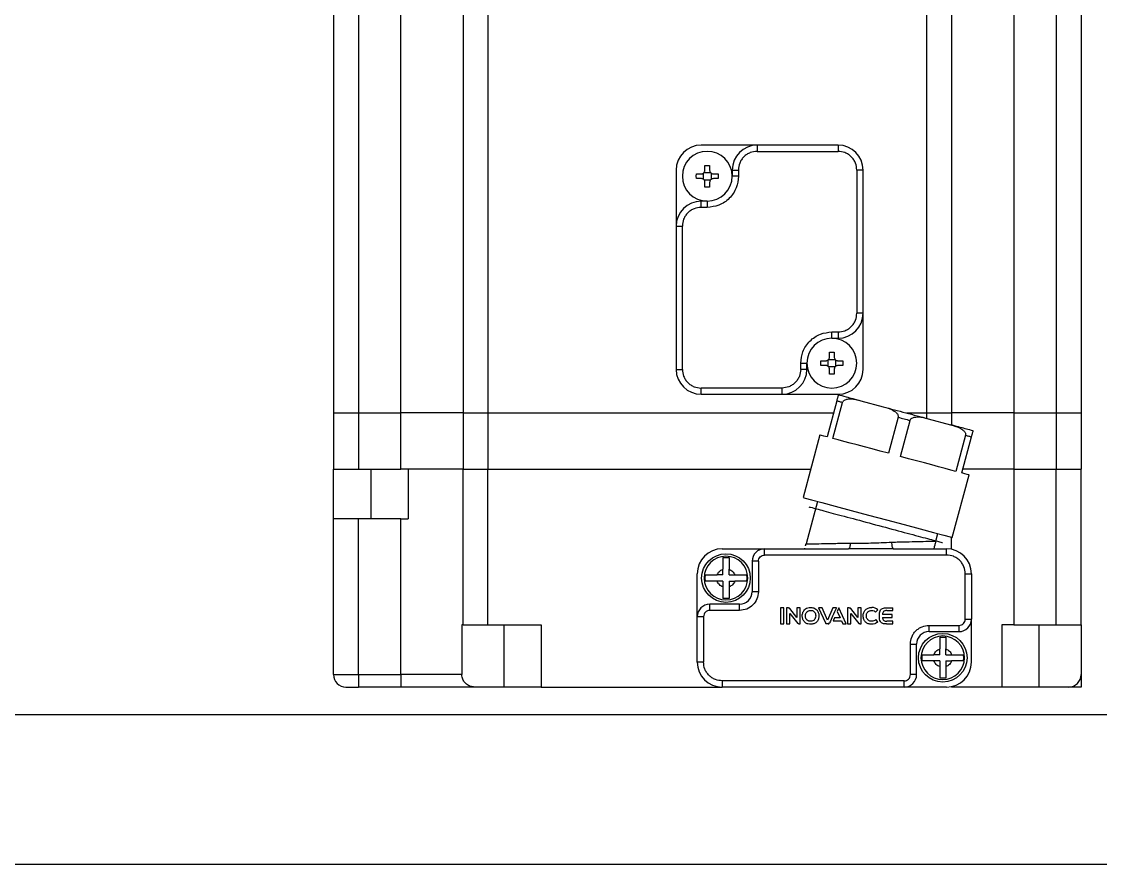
# Model space of a CAD drawing. Header units: millimetres. Extents: x 415 to 2018, y 500 to 823.
# Drawn here: x 1158.87 to 1167.52, y 684.93 to 691.69 of the extents above; entities that cross this region are included whole.
import ezdxf

# ---------------------------------------------------------------- set-up
doc = ezdxf.new("R2010")
doc.units = ezdxf.units.MM

msp = doc.modelspace()

# ---------------------------------------------------------------- linework, layer by layer
at = {"color": 161, "linetype": 'Continuous', "lineweight": 25, "true_color": 0x67adff}
for p, q in [((1161.3677, 697.2808), (1161.3677, 688.5508)), ((1161.5677, 697.2808), (1161.5677, 688.5508)), ((1161.9077, 688.5508), (1161.9077, 697.2808)), ((1162.4077, 697.2808), (1162.4077, 688.5508)), ((1166.1277, 697.2808), (1166.1277, 688.5508)), ((1166.3277, 697.2808), (1166.3277, 688.5508)), ((1166.8277, 697.2808), (1166.8277, 688.5508)), ((1167.1677, 697.2808), (1167.1677, 688.5508)), ((1167.3677, 697.2808), (1167.3677, 688.5508)), ((1162.6077, 693.6784), (1162.6077, 688.5508)), ((1164.7677, 690.7008), (1164.3177, 690.7008)), ((1164.7677, 690.7008), (1164.7677, 690.6508)), ((1165.4177, 690.7008), (1164.7677, 690.7008)), ((1164.7677, 690.6508), (1165.4177, 690.6508)), ((1165.4177, 690.7008), (1165.4177, 690.6508)), ((1164.3487, 690.5384), (1164.3867, 690.5384)), ((1164.3487, 690.4998), (1164.3487, 690.5384)), ((1164.3867, 690.5384), (1164.3867, 690.4998)), ((1164.1177, 690.5008), (1164.1177, 690.0508)), ((1164.2798, 690.4508), (1164.2801, 690.4698)), ((1164.2801, 690.4318), (1164.2798, 690.4508)), ((1164.2801, 690.4698), (1164.3187, 690.4698)), ((1164.3374, 690.4253), (1164.3374, 690.4763)), ((1164.3422, 690.4811), (1164.3932, 690.4811)), ((1164.398, 690.4763), (1164.398, 690.4253)), ((1164.4167, 690.4698), (1164.4553, 690.4698)), ((1164.4553, 690.4698), (1164.4556, 690.4508)), ((1164.4556, 690.4508), (1164.4553, 690.4318)), ((1164.5677, 690.5008), (1164.6177, 690.5008)), ((1164.5677, 690.5008), (1164.5677, 690.4508)), ((1164.6177, 690.4508), (1164.5677, 690.4508)), ((1164.6177, 690.5008), (1164.6177, 690.4508)), ((1165.5677, 690.5008), (1165.5677, 689.3508)), ((1165.6177, 690.5008), (1165.5677, 690.5008)), ((1165.6177, 689.3508), (1165.6177, 690.5008)), ((1164.3187, 690.4318), (1164.2801, 690.4318)), ((1164.3932, 690.4205), (1164.3422, 690.4205)), ((1164.3487, 690.3632), (1164.3487, 690.4018)), ((1164.3677, 690.3629), (1164.3487, 690.3632)), ((1164.3867, 690.3632), (1164.3677, 690.3629)), ((1164.3867, 690.4018), (1164.3867, 690.3632)), ((1164.4553, 690.4318), (1164.4167, 690.4318)), ((1164.3177, 690.2008), (1164.3177, 690.2508)), ((1164.3677, 690.2508), (1164.3177, 690.2508)), ((1164.3677, 690.2008), (1164.3177, 690.2008)), ((1164.3677, 690.2508), (1164.3677, 690.2008)), ((1164.1177, 690.0508), (1164.1177, 688.9008)), ((1164.1177, 690.0508), (1164.1677, 690.0508)), ((1164.1677, 688.9008), (1164.1677, 690.0508)), ((1165.6177, 689.3508), (1165.5677, 689.3508)), ((1165.6177, 688.9008), (1165.6177, 689.3508)), ((1165.3677, 689.2008), (1165.4177, 689.2008)), ((1165.3677, 689.1508), (1165.3677, 689.2008)), ((1165.3677, 689.1508), (1165.4177, 689.1508)), ((1165.4177, 689.2008), (1165.4177, 689.1508)), ((1165.3374, 688.9253), (1165.3374, 688.9763)), ((1165.3422, 688.9811), (1165.3932, 688.9811)), ((1165.3487, 689.0384), (1165.3867, 689.0384)), ((1165.3487, 688.9998), (1165.3487, 689.0384)), ((1165.3867, 689.0384), (1165.3867, 688.9998)), ((1165.398, 688.9763), (1165.398, 688.9253)), ((1164.1177, 688.9008), (1164.1677, 688.9008)), ((1165.1177, 688.9008), (1165.1177, 688.9508)), ((1165.1177, 688.9508), (1165.1677, 688.9508)), ((1165.1677, 688.9008), (1165.1177, 688.9008)), ((1165.1677, 688.9008), (1165.1677, 688.9508)), ((1165.2798, 688.9508), (1165.2801, 688.9698)), ((1165.2801, 688.9318), (1165.2798, 688.9508)), ((1165.2801, 688.9698), (1165.3187, 688.9698)), ((1165.3187, 688.9318), (1165.2801, 688.9318)), ((1165.3932, 688.9205), (1165.3422, 688.9205)), ((1165.3487, 688.8632), (1165.3487, 688.9018)), ((1165.3867, 688.9018), (1165.3867, 688.8632)), ((1165.4167, 688.9698), (1165.4553, 688.9698)), ((1165.4553, 688.9318), (1165.4167, 688.9318)), ((1165.4553, 688.9698), (1165.4556, 688.9508)), ((1165.4556, 688.9508), (1165.4553, 688.9318)), ((1165.3677, 688.8629), (1165.3487, 688.8632)), ((1165.3867, 688.8632), (1165.3677, 688.8629)), ((1164.9677, 688.7508), (1164.3177, 688.7508)), ((1164.3177, 688.7008), (1164.3177, 688.7508)), ((1164.9677, 688.7008), (1164.9677, 688.7508)), ((1164.3177, 688.7008), (1164.9677, 688.7008)), ((1164.9677, 688.7008), (1165.4177, 688.7008)), ((1165.4063, 688.6489), (1165.3287, 688.3592)), ((1165.3765, 688.3463), (1165.4542, 688.6361)), ((1165.6008, 688.6486), (1165.7786, 688.6009)), ((1161.3677, 688.5508), (1161.5677, 688.5508)), ((1161.3677, 688.5508), (1161.3677, 688.1008)), ((1161.5677, 688.5508), (1161.9077, 688.5508)), ((1161.5677, 688.5508), (1161.5677, 688.1008)), ((1162.4077, 688.5508), (1161.9077, 688.5508)), ((1161.9077, 688.1008), (1161.9077, 688.5508)), ((1162.4077, 688.5508), (1162.6077, 688.5508)), ((1162.4077, 688.5508), (1162.4077, 688.1008)), ((1162.6077, 688.5508), (1165.38, 688.5508)), ((1162.6077, 688.5508), (1162.6077, 688.1008)), ((1165.9658, 688.5508), (1166.1277, 688.5508)), ((1166.1277, 688.5508), (1166.3277, 688.5508)), ((1166.1277, 688.5508), (1166.1277, 688.5074)), ((1166.8277, 688.5508), (1166.3277, 688.5508)), ((1166.3277, 688.5508), (1166.3277, 688.4538)), ((1166.8277, 688.5508), (1167.1677, 688.5508)), ((1166.8277, 688.5508), (1166.8277, 688.1008)), ((1167.1677, 688.5508), (1167.3677, 688.5508)), ((1167.1677, 688.5508), (1167.1677, 688.1008)), ((1167.3677, 688.5508), (1167.3677, 688.1008)), ((1165.8994, 688.5168), (1165.8217, 688.2271)), ((1165.9175, 688.2014), (1165.9951, 688.4912)), ((1166.1417, 688.5037), (1166.3196, 688.456)), ((1165.2707, 688.3747), (1165.1361, 687.8724)), ((1166.4403, 688.3719), (1166.3626, 688.0821)), ((1166.4105, 688.0693), (1166.4882, 688.3591)), ((1161.3677, 688.1008), (1161.5677, 688.1008)), ((1161.3677, 687.7008), (1161.3677, 688.1008)), ((1161.5677, 688.1008), (1161.9077, 688.1008)), ((1161.6677, 688.1008), (1161.6677, 687.7008)), ((1162.4077, 688.1008), (1161.9077, 688.1008)), ((1161.9677, 688.1008), (1161.9677, 687.7008)), ((1162.4077, 688.1008), (1161.9677, 688.1008)), ((1162.4077, 688.1008), (1162.6077, 688.1008)), ((1162.4077, 686.8508), (1162.4077, 688.1008)), ((1162.6077, 688.1008), (1165.1973, 688.1008)), ((1162.6077, 686.8508), (1162.6077, 688.1008)), ((1166.3339, 687.5515), (1166.4685, 688.0538)), ((1166.8277, 688.1008), (1166.419, 688.1008)), ((1166.8277, 688.1008), (1167.1677, 688.1008)), ((1166.8277, 688.1008), (1166.8277, 686.8508)), ((1167.1677, 688.1008), (1167.3677, 688.1008)), ((1167.1677, 686.8508), (1167.1677, 688.1008)), ((1167.3677, 686.8508), (1167.3677, 688.1008)), ((1165.252, 687.8414), (1165.1604, 687.4992)), ((1161.3677, 686.4508), (1161.3677, 687.7008)), ((1161.5677, 687.7008), (1161.3677, 687.7008)), ((1161.5677, 686.4508), (1161.5677, 687.7008)), ((1161.9077, 687.7008), (1161.5677, 687.7008)), ((1161.9077, 686.4508), (1161.9077, 687.7008)), ((1161.9077, 687.7008), (1161.9677, 687.7008)), ((1166.2019, 687.5225), (1166.218, 687.5825)), ((1166.3277, 687.4568), (1166.3277, 687.5531)), ((1164.4877, 687.4608), (1164.8277, 687.4608)), ((1164.8277, 687.4108), (1164.8277, 687.4608)), ((1164.8277, 687.4608), (1165.5011, 687.4608)), ((1165.1501, 687.4608), (1165.1513, 687.4655)), ((1165.8611, 687.4608), (1165.5011, 687.4608)), ((1165.8611, 687.4608), (1166.2877, 687.4608)), ((1166.2877, 687.4108), (1166.2877, 687.4608)), ((1164.4927, 687.3906), (1164.5427, 687.3906)), ((1164.4927, 687.3906), (1164.4927, 687.2965)), ((1164.5427, 687.3906), (1164.5427, 687.2965)), ((1164.7277, 687.3608), (1164.7277, 687.1158)), ((1164.7777, 687.3608), (1164.7277, 687.3608)), ((1164.7777, 687.3608), (1164.7777, 687.1158)), ((1166.2877, 687.4108), (1164.8277, 687.4108)), ((1164.2877, 686.9158), (1164.2877, 687.2608)), ((1164.3511, 687.2258), (1164.3529, 687.2508)), ((1164.4927, 687.2508), (1164.447, 687.2508)), ((1164.4927, 687.2508), (1164.4927, 687.2965)), ((1164.5427, 687.2508), (1164.5427, 687.2965)), ((1164.5427, 687.2508), (1164.5884, 687.2508)), ((1164.6825, 687.2508), (1164.6844, 687.2258)), ((1166.4377, 686.8958), (1166.4377, 687.2608)), ((1166.4377, 687.2608), (1166.4877, 687.2608)), ((1166.4877, 687.2608), (1166.4877, 686.8958)), ((1164.3511, 687.2258), (1164.3427, 687.2258)), ((1164.3529, 687.2008), (1164.3511, 687.2258)), ((1164.4927, 687.2008), (1164.447, 687.2008)), ((1164.4927, 687.2008), (1164.4927, 687.1551)), ((1164.5427, 687.2008), (1164.5884, 687.2008)), ((1164.5427, 687.2008), (1164.5427, 687.1551)), ((1164.6844, 687.2258), (1164.6825, 687.2008)), ((1164.6927, 687.2258), (1164.6844, 687.2258)), ((1164.4927, 687.1551), (1164.4927, 687.061)), ((1164.5427, 687.1551), (1164.5427, 687.061)), ((1164.7777, 687.1158), (1164.7277, 687.1158)), ((1164.6277, 687.0158), (1164.3877, 687.0158)), ((1164.3877, 686.9658), (1164.3877, 687.0158)), ((1164.5427, 687.061), (1164.4927, 687.061)), ((1164.6277, 686.9658), (1164.6277, 687.0158)), ((1164.9561, 686.9875), (1164.9561, 686.8574)), ((1164.9818, 686.9875), (1164.9561, 686.9875)), ((1164.9818, 686.8574), (1164.9818, 686.9875)), ((1165.0048, 686.9874), (1165.0048, 686.8573)), ((1165.0188, 686.9874), (1165.0048, 686.9874)), ((1165.0874, 686.9876), (1165.0874, 686.9093)), ((1165.1132, 686.9876), (1165.0874, 686.9876)), ((1165.1132, 686.8573), (1165.1132, 686.9876)), ((1165.2614, 686.9875), (1165.316, 686.8657)), ((1165.2903, 686.9875), (1165.2614, 686.9875)), ((1165.3328, 686.8881), (1165.2903, 686.9875)), ((1165.3754, 686.9875), (1165.3328, 686.8881)), ((1165.4043, 686.9875), (1165.3754, 686.9875)), ((1165.4244, 686.9875), (1165.4108, 686.9573)), ((1165.4827, 686.8574), (1165.4244, 686.9875)), ((1165.4935, 686.9874), (1165.4935, 686.8573)), ((1165.5075, 686.9874), (1165.4935, 686.9874)), ((1165.5761, 686.9876), (1165.5761, 686.9093)), ((1165.6019, 686.9876), (1165.5761, 686.9876)), ((1165.6019, 686.8573), (1165.6019, 686.9876)), ((1165.8561, 686.9648), (1165.8561, 686.9873)), ((1164.2877, 686.5508), (1164.2877, 686.9158)), ((1164.3377, 686.9158), (1164.2877, 686.9158)), ((1164.3377, 686.9158), (1164.3377, 686.5508)), ((1164.6277, 686.9658), (1164.3877, 686.9658)), ((1165.0874, 686.9093), (1165.03, 686.9819)), ((1165.0306, 686.9424), (1165.095, 686.8612)), ((1165.0306, 686.8573), (1165.0306, 686.9424)), ((1165.3877, 686.9058), (1165.3769, 686.8816)), ((1165.4332, 686.9058), (1165.3877, 686.9058)), ((1165.4108, 686.9573), (1165.4332, 686.9058)), ((1165.5761, 686.9093), (1165.5187, 686.9819)), ((1165.5194, 686.9424), (1165.5838, 686.8612)), ((1165.5194, 686.8573), (1165.5194, 686.9424)), ((1165.7188, 686.9531), (1165.7361, 686.9698)), ((1165.8519, 686.9345), (1165.774, 686.9345)), ((1165.774, 686.9103), (1165.8519, 686.9103)), ((1165.8074, 686.9648), (1165.8561, 686.9648)), ((1165.8519, 686.9103), (1165.8519, 686.9345)), ((1162.3985, 686.8508), (1162.3985, 686.4508)), ((1162.4077, 686.8508), (1162.3985, 686.8508)), ((1162.4077, 686.8508), (1162.6077, 686.8508)), ((1162.6077, 686.8508), (1163.0349, 686.8508)), ((1162.7349, 686.8508), (1162.7349, 686.3508)), ((1163.0349, 686.8508), (1163.0349, 686.3508)), ((1164.9561, 686.8574), (1164.9818, 686.8574)), ((1165.0048, 686.8573), (1165.0306, 686.8573)), ((1165.1031, 686.8573), (1165.1132, 686.8573)), ((1165.3369, 686.8574), (1165.3288, 686.8574)), ((1165.3769, 686.8816), (1165.4437, 686.8816)), ((1165.4437, 686.8816), (1165.4545, 686.8574)), ((1165.4545, 686.8574), (1165.4827, 686.8574)), ((1165.4935, 686.8573), (1165.5194, 686.8573)), ((1165.5918, 686.8573), (1165.6019, 686.8573)), ((1165.7377, 686.8745), (1165.7201, 686.8924)), ((1165.8069, 686.8573), (1165.8561, 686.8573)), ((1165.8561, 686.88), (1165.8074, 686.88)), ((1165.8561, 686.8573), (1165.8561, 686.88)), ((1166.1477, 686.8458), (1166.3877, 686.8458)), ((1166.1477, 686.7958), (1166.1477, 686.8458)), ((1166.3877, 686.8458), (1166.3877, 686.7958)), ((1166.4377, 686.8958), (1166.4877, 686.8958)), ((1166.4877, 686.5508), (1166.4877, 686.8958)), ((1166.8277, 686.8508), (1166.7322, 686.8508)), ((1166.7322, 686.8508), (1166.7322, 686.3508)), ((1166.8277, 686.8508), (1167.1677, 686.8508)), ((1167.0322, 686.3508), (1167.0322, 686.8508)), ((1167.1677, 686.8508), (1167.3677, 686.8508)), ((1167.3677, 686.8508), (1167.3677, 686.4508)), ((1166.1477, 686.7958), (1166.3877, 686.7958)), ((1166.2327, 686.7506), (1166.2827, 686.7506)), ((1166.2327, 686.7506), (1166.2327, 686.6565)), ((1166.2827, 686.7506), (1166.2827, 686.6565)), ((1165.9977, 686.4508), (1165.9977, 686.6958)), ((1165.9977, 686.6958), (1166.0477, 686.6958)), ((1166.0477, 686.4508), (1166.0477, 686.6958)), ((1166.2327, 686.6108), (1166.2327, 686.6565)), ((1166.2827, 686.6108), (1166.2827, 686.6565)), ((1164.3377, 686.5508), (1164.2877, 686.5508)), ((1166.0911, 686.5858), (1166.0827, 686.5858)), ((1166.0911, 686.5858), (1166.0929, 686.6108)), ((1166.0929, 686.5608), (1166.0911, 686.5858)), ((1166.2327, 686.6108), (1166.187, 686.6108)), ((1166.2327, 686.5608), (1166.187, 686.5608)), ((1166.2327, 686.5608), (1166.2327, 686.5151)), ((1166.2827, 686.6108), (1166.3284, 686.6108)), ((1166.2827, 686.5608), (1166.3284, 686.5608)), ((1166.2827, 686.5608), (1166.2827, 686.5151)), ((1166.4225, 686.6108), (1166.4244, 686.5858)), ((1166.4244, 686.5858), (1166.4225, 686.5608)), ((1166.4327, 686.5858), (1166.4244, 686.5858)), ((1166.2327, 686.5151), (1166.2327, 686.421)), ((1166.2827, 686.5151), (1166.2827, 686.421)), ((1161.3677, 686.4508), (1161.5677, 686.4508)), ((1161.5677, 686.4508), (1161.5677, 686.3508)), ((1161.5677, 686.4508), (1161.9077, 686.4508)), ((1162.3985, 686.4508), (1161.9077, 686.4508)), ((1161.9077, 686.4508), (1161.9077, 686.3508)), ((1165.9477, 686.4008), (1164.4877, 686.4008)), ((1164.4877, 686.4008), (1164.4877, 686.3508)), ((1165.9477, 686.3508), (1165.9477, 686.4008)), ((1166.0477, 686.4508), (1165.9977, 686.4508)), ((1166.2827, 686.421), (1166.2327, 686.421)), ((1167.3677, 686.4508), (1167.3677, 686.3508)), ((1161.9077, 686.3508), (1161.5677, 686.3508)), ((1162.7349, 686.3508), (1162.5001, 686.3508)), ((1163.0349, 686.3508), (1162.7349, 686.3508)), ((1163.0349, 686.3508), (1164.4877, 686.3508)), ((1165.9477, 686.3508), (1164.4877, 686.3508)), ((1166.2877, 686.3508), (1165.9477, 686.3508)), ((1166.3277, 686.3548), (1166.3277, 686.3508)), ((1166.7322, 686.3508), (1166.3277, 686.3508)), ((1167.0322, 686.3508), (1166.7322, 686.3508)), ((1167.2677, 686.3508), (1167.0322, 686.3508)), ((1167.3677, 686.3508), (1167.2677, 686.3508)), ((1173.3677, 686.1273), (1155.3677, 686.1273)), ((1173.3677, 684.9273), (1155.3677, 684.9273))]:
    msp.add_line(p, q, dxfattribs=at)
for points in [[(1165.4063, 688.6489), (1165.4116, 688.6475), (1165.417, 688.6461), (1165.4227, 688.6445), (1165.4286, 688.643), (1165.4347, 688.6413), (1165.441, 688.6397), (1165.4475, 688.6379), (1165.4542, 688.6361)], [(1165.8994, 688.5168), (1165.9113, 688.5136), (1165.9233, 688.5104), (1165.9353, 688.5072), (1165.9472, 688.504), (1165.9592, 688.5008), (1165.9712, 688.4976), (1165.9832, 688.4944), (1165.9951, 688.4912)], [(1165.3287, 688.3592), (1165.3036, 688.3659), (1165.2854, 688.3708), (1165.2744, 688.3737), (1165.2707, 688.3747)], [(1166.4403, 688.3719), (1166.447, 688.3701), (1166.4535, 688.3684), (1166.4598, 688.3667), (1166.4659, 688.365), (1166.4718, 688.3635), (1166.4774, 688.3619), (1166.4829, 688.3605), (1166.4882, 688.3591)], [(1165.8217, 688.2271), (1165.7559, 688.2447), (1165.6916, 688.2619), (1165.6294, 688.2786), (1165.5702, 688.2945), (1165.5146, 688.3093), (1165.4634, 688.3231), (1165.4172, 688.3354), (1165.3765, 688.3463)], [(1166.3626, 688.0821), (1166.322, 688.093), (1166.2758, 688.1054), (1166.2246, 688.1191), (1166.169, 688.134), (1166.1098, 688.1499), (1166.0476, 688.1665), (1165.9832, 688.1838), (1165.9175, 688.2014)], [(1166.4685, 688.0538), (1166.4648, 688.0547), (1166.4538, 688.0577), (1166.4356, 688.0626), (1166.4105, 688.0693)], [(1165.1361, 687.8724), (1165.1535, 687.8677), (1165.2047, 687.854), (1165.2867, 687.8321), (1165.3948, 687.8031), (1165.5226, 687.7688), (1165.6628, 687.7313), (1165.8072, 687.6926), (1165.9474, 687.655), (1166.0752, 687.6208), (1166.1833, 687.5918), (1166.2653, 687.5699), (1166.3165, 687.5561), (1166.3339, 687.5515)]]:
    msp.add_lwpolyline(points, dxfattribs=at)
for centre in [(1164.5177, 687.2258), (1166.2577, 686.5858)]:
    msp.add_circle(centre, 0.195, dxfattribs=at)
for centre, radius, start, end in [((1164.3177, 690.5008), 0.2, 90, 180), ((1164.3677, 690.4508), 0.2, 0, 270), ((1164.7677, 690.5008), 0.2, 90, 180), ((1165.4177, 690.5008), 0.2, 0, 90), ((1164.3677, 690.4508), 0.2, 270, 0), ((1164.3177, 690.0508), 0.2, 90, 180), ((1165.4177, 689.3508), 0.2, 270, 0), ((1165.3677, 688.9508), 0.2, 90, 180), ((1165.3677, 688.9508), 0.2, 270, 90), ((1164.3177, 688.9008), 0.2, 180, 270), ((1164.9677, 688.9008), 0.2, 270, 0), ((1165.3677, 688.9508), 0.2, 180, 270), ((1165.4177, 688.9008), 0.2, 270, 0), ((1164.4877, 687.2608), 0.2, 90, 180), ((1164.8277, 687.3608), 0.1, 90, 180), ((1166.2877, 687.2608), 0.2, 0, 90), ((1164.5177, 687.2258), 0.175, 0, 180), ((1164.5177, 687.2258), 0.175, 180, 0), ((1164.6277, 687.1158), 0.1, 270, 0), ((1164.3877, 686.9158), 0.1, 90, 180), ((1165.6878, 686.9231), 0.0671, 44.04996, 90.06635), ((1165.3369, 686.8714), 0.014, 269.99743, 335.76672), ((1166.3877, 686.8958), 0.1, 270, 360), ((1166.1477, 686.6958), 0.1, 90, 180), ((1166.2577, 686.5858), 0.175, 0, 180), ((1164.4877, 686.5508), 0.2, 180, 270), ((1166.2577, 686.5858), 0.175, 180, 360), ((1166.2877, 686.5508), 0.2, 270, 0), ((1161.4677, 686.4508), 0.1, 180, 270), ((1165.9477, 686.4508), 0.1, 270, 0), ((1167.2677, 686.4508), 0.1, 270, 0)]:
    msp.add_arc(centre, radius, start, end, dxfattribs=at)
for points, knots in [([(1164.7677, 690.6508), (1164.7488, 690.6488), (1164.7197, 690.6457), (1164.6848, 690.627), (1164.6609, 690.6076), (1164.6415, 690.5838), (1164.6228, 690.5488), (1164.6197, 690.5197), (1164.6177, 690.5008)], [0, 0, 0, 0, 0.056304, 0.0869119, 0.117573, 0.148181, 0.1788419, 0.2351458, 0.2351458, 0.2351458, 0.2351458]), ([(1165.5677, 690.5008), (1165.5657, 690.5197), (1165.5626, 690.5488), (1165.5439, 690.5837), (1165.5245, 690.6076), (1165.5007, 690.627), (1165.4657, 690.6457), (1165.4366, 690.6488), (1165.4177, 690.6508)], [0, 0, 0, 0, 0.0563039, 0.0869115, 0.1175728, 0.1481804, 0.1788419, 0.2351459, 0.2351459, 0.2351459, 0.2351459]), ([(1164.3187, 690.4698), (1164.322, 690.4701), (1164.3287, 690.4708), (1164.3376, 690.4758), (1164.3444, 690.4833), (1164.3481, 690.4917), (1164.3485, 690.4974), (1164.3487, 690.4998)], [0, 0, 0, 0, 0.01001108, 0.0200276, 0.0299175, 0.03975132, 0.04705345, 0.04705345, 0.04705345, 0.04705345]), ([(1164.6177, 690.4508), (1164.6144, 690.4194), (1164.6092, 690.3708), (1164.578, 690.3126), (1164.5457, 690.2728), (1164.506, 690.2405), (1164.4477, 690.2093), (1164.3992, 690.2042), (1164.3677, 690.2008)], [0, 0, 0, 0, 0.0938401, 0.1448712, 0.1959553, 0.246986, 0.2980705, 0.3919106, 0.3919106, 0.3919106, 0.3919106]), ([(1164.3867, 690.4998), (1164.387, 690.4965), (1164.3877, 690.4898), (1164.3927, 690.4809), (1164.4002, 690.4741), (1164.4086, 690.4704), (1164.4143, 690.47), (1164.4167, 690.4698)], [0, 0, 0, 0, 0.01001059, 0.02002769, 0.02991725, 0.03975074, 0.04705345, 0.04705345, 0.04705345, 0.04705345]), ([(1164.3487, 690.4018), (1164.3484, 690.4051), (1164.3478, 690.4118), (1164.3427, 690.4207), (1164.3352, 690.4275), (1164.3268, 690.4312), (1164.3211, 690.4316), (1164.3187, 690.4318)], [0, 0, 0, 0, 0.01001132, 0.02002777, 0.02991783, 0.03975103, 0.04705374, 0.04705374, 0.04705374, 0.04705374]), ([(1164.4167, 690.4318), (1164.4134, 690.4315), (1164.4067, 690.4308), (1164.3978, 690.4258), (1164.391, 690.4183), (1164.3873, 690.4099), (1164.3869, 690.4042), (1164.3867, 690.4018)], [0, 0, 0, 0, 0.01001096, 0.02002784, 0.02991775, 0.03975089, 0.04705375, 0.04705375, 0.04705375, 0.04705375]), ([(1164.3177, 690.2008), (1164.2988, 690.1988), (1164.2697, 690.1957), (1164.2348, 690.177), (1164.2109, 690.1576), (1164.1915, 690.1338), (1164.1728, 690.0988), (1164.1697, 690.0697), (1164.1677, 690.0508)], [0, 0, 0, 0, 0.056304, 0.0869115, 0.1175731, 0.1481805, 0.1788421, 0.235146, 0.235146, 0.235146, 0.235146]), ([(1165.4177, 689.2008), (1165.4366, 689.2028), (1165.4657, 689.2059), (1165.5007, 689.2246), (1165.5245, 689.244), (1165.5439, 689.2678), (1165.5626, 689.3028), (1165.5657, 689.3319), (1165.5677, 689.3508)], [0, 0, 0, 0, 0.0563041, 0.0869117, 0.1175728, 0.1481807, 0.1788417, 0.2351463, 0.2351463, 0.2351463, 0.2351463]), ([(1165.1177, 688.9508), (1165.1211, 688.9822), (1165.1263, 689.0308), (1165.1574, 689.089), (1165.1897, 689.1288), (1165.2295, 689.1611), (1165.2877, 689.1923), (1165.3363, 689.1974), (1165.3677, 689.2008)], [0, 0, 0, 0, 0.0938401, 0.1448706, 0.1959546, 0.2469854, 0.2980698, 0.3919099, 0.3919099, 0.3919099, 0.3919099]), ([(1165.3187, 688.9698), (1165.322, 688.9701), (1165.3287, 688.9708), (1165.3376, 688.9758), (1165.3444, 688.9833), (1165.3481, 688.9917), (1165.3485, 688.9974), (1165.3487, 688.9998)], [0, 0, 0, 0, 0.01001102, 0.02002758, 0.02991751, 0.0397513, 0.04705343, 0.04705343, 0.04705343, 0.04705343]), ([(1165.3867, 688.9998), (1165.387, 688.9965), (1165.3877, 688.9898), (1165.3927, 688.9809), (1165.4002, 688.9741), (1165.4086, 688.9704), (1165.4143, 688.97), (1165.4167, 688.9698)], [0, 0, 0, 0, 0.01001059, 0.02002772, 0.02991726, 0.03975078, 0.04705347, 0.04705347, 0.04705347, 0.04705347]), ([(1164.1677, 688.9008), (1164.1697, 688.8819), (1164.1728, 688.8528), (1164.1915, 688.8179), (1164.2109, 688.794), (1164.2348, 688.7746), (1164.2697, 688.7559), (1164.2988, 688.7528), (1164.3177, 688.7508)], [0, 0, 0, 0, 0.0563039, 0.0869115, 0.1175733, 0.148181, 0.1788421, 0.2351462, 0.2351462, 0.2351462, 0.2351462]), ([(1165.1177, 688.9008), (1165.1157, 688.8819), (1165.1126, 688.8528), (1165.0939, 688.8178), (1165.0745, 688.794), (1165.0507, 688.7746), (1165.0157, 688.7559), (1164.9866, 688.7528), (1164.9677, 688.7508)], [0, 0, 0, 0, 0.0563039, 0.0869655, 0.1175734, 0.1482345, 0.1788421, 0.2351462, 0.2351462, 0.2351462, 0.2351462]), ([(1165.3487, 688.9018), (1165.3484, 688.9051), (1165.3478, 688.9118), (1165.3427, 688.9207), (1165.3352, 688.9275), (1165.3268, 688.9312), (1165.3211, 688.9316), (1165.3187, 688.9318)], [0, 0, 0, 0, 0.01001133, 0.02002776, 0.0299178, 0.03975133, 0.04705394, 0.04705394, 0.04705394, 0.04705394]), ([(1165.4167, 688.9318), (1165.4134, 688.9315), (1165.4067, 688.9308), (1165.3978, 688.9258), (1165.391, 688.9183), (1165.3873, 688.9099), (1165.3869, 688.9042), (1165.3867, 688.9018)], [0, 0, 0, 0, 0.01001099, 0.02002783, 0.02991776, 0.03975091, 0.04705378, 0.04705378, 0.04705378, 0.04705378]), ([(1165.4193, 688.6972), (1165.4192, 688.697), (1165.4191, 688.6966), (1165.4157, 688.6839), (1165.4134, 688.6755), (1165.4106, 688.665), (1165.4084, 688.6569), (1165.4069, 688.6512), (1165.4063, 688.6489)], [0, 0, 0, 0, 0.02813332, 0.03455553, 0.04201928, 0.04502965, 0.04806801, 0.04999988, 0.04999988, 0.04999988, 0.04999988]), ([(1165.4193, 688.6972), (1165.4362, 688.6927), (1165.47, 688.6836), (1165.5572, 688.6603), (1165.6008, 688.6486)], [0, 0, 0, 0, 0.09397, 0.18794, 0.18794, 0.18794, 0.18794]), ([(1165.4542, 688.6361), (1165.4551, 688.6386), (1165.4572, 688.644), (1165.4645, 688.6518), (1165.4791, 688.6599), (1165.5197, 688.6672), (1165.5618, 688.6587), (1165.5943, 688.6503), (1165.6008, 688.6486)], [0, 0, 0, 0, 0.0069415, 0.01543, 0.0287253, 0.0546769, 0.1379447, 0.1585644, 0.1585644, 0.1585644, 0.1585644]), ([(1165.7786, 688.6009), (1165.8068, 688.5931), (1165.8413, 688.5835), (1165.8783, 688.56), (1165.8915, 688.5474), (1165.8986, 688.5342), (1165.9008, 688.525), (1165.8998, 688.5191), (1165.8994, 688.5168)], [0, 0, 0, 0, 0.0892237, 0.1095917, 0.133263, 0.1428103, 0.1524465, 0.1585731, 0.1585731, 0.1585731, 0.1585731]), ([(1165.7786, 688.6009), (1165.8392, 688.5847), (1165.9602, 688.5523), (1166.0812, 688.5199), (1166.1417, 688.5037)], [0, 0, 0, 0, 0.1879402, 0.3758805, 0.3758805, 0.3758805, 0.3758805]), ([(1165.9951, 688.4912), (1165.996, 688.4936), (1165.9981, 688.4991), (1166.0054, 688.5068), (1166.02, 688.515), (1166.0607, 688.5222), (1166.1027, 688.5138), (1166.1352, 688.5053), (1166.1417, 688.5037)], [0, 0, 0, 0, 0.0069415, 0.01543, 0.0287252, 0.0546768, 0.1379447, 0.1585643, 0.1585643, 0.1585643, 0.1585643]), ([(1166.3196, 688.456), (1166.3477, 688.4482), (1166.3823, 688.4386), (1166.4192, 688.415), (1166.4324, 688.4025), (1166.4395, 688.3893), (1166.4417, 688.38), (1166.4407, 688.3742), (1166.4403, 688.3719)], [0, 0, 0, 0, 0.0892239, 0.1095917, 0.1332626, 0.1428099, 0.1524466, 0.1585726, 0.1585726, 0.1585726, 0.1585726]), ([(1166.5011, 688.4074), (1166.4842, 688.4119), (1166.4503, 688.421), (1166.3631, 688.4443), (1166.3196, 688.456)], [0, 0, 0, 0, 0.09397, 0.1879401, 0.1879401, 0.1879401, 0.1879401]), ([(1166.4882, 688.3591), (1166.4888, 688.3616), (1166.4903, 688.3672), (1166.4928, 688.3762), (1166.4958, 688.3875), (1166.5003, 688.4044), (1166.501, 688.4071), (1166.5011, 688.4073), (1166.5011, 688.4074)], [0, 0, 0, 0, 0.00218903, 0.00486581, 0.00905813, 0.01724144, 0.04349856, 0.05000058, 0.05000058, 0.05000058, 0.05000058]), ([(1165.1829, 687.7978), (1165.191, 687.7956), (1165.2072, 687.7913), (1165.3312, 687.758), (1165.5079, 687.7107), (1165.7185, 687.6543), (1165.9297, 687.5976), (1166.1076, 687.55), (1166.2319, 687.5167), (1166.248, 687.5124), (1166.256, 687.5102)], [0, 0, 0, 0, 0.13928, 0.277585, 0.416215, 0.554733, 0.693681, 0.833292, 0.972195, 1.111, 1.111, 1.111, 1.111]), ([(1165.1604, 687.4992), (1165.1795, 687.4996), (1165.2191, 687.5005), (1165.3022, 687.5023), (1165.401, 687.5046), (1165.4753, 687.5062), (1165.515, 687.5071)], [0, 0, 0, 0, 0.085843, 0.177187, 0.2600418, 0.3547142, 0.3547142, 0.3547142, 0.3547142]), ([(1165.515, 687.5071), (1165.5147, 687.5013), (1165.5141, 687.4891), (1165.5109, 687.4737), (1165.5063, 687.4628), (1165.5028, 687.4615), (1165.5011, 687.4608)], [0, 0, 0, 0, 0.01187191, 0.02481158, 0.03796371, 0.05038745, 0.05038745, 0.05038745, 0.05038745]), ([(1165.515, 687.5071), (1165.5704, 687.5067), (1165.6812, 687.5059), (1165.7919, 687.5116), (1165.8472, 687.5145)], [0, 0, 0, 0, 0.1661067, 0.3324245, 0.3324245, 0.3324245, 0.3324245]), ([(1165.8472, 687.5145), (1165.8869, 687.5154), (1165.9612, 687.517), (1166.0601, 687.5193), (1166.1431, 687.5211), (1166.1827, 687.522), (1166.2019, 687.5225)], [0, 0, 0, 0, 0.0946691, 0.1775272, 0.2688704, 0.3547141, 0.3547141, 0.3547141, 0.3547141]), ([(1165.8472, 687.5145), (1165.8473, 687.5081), (1165.8474, 687.4981), (1165.849, 687.4857), (1165.8507, 687.477), (1165.853, 687.4697), (1165.8556, 687.4645), (1165.8583, 687.4614), (1165.8602, 687.461), (1165.8611, 687.4608)], [0, 0, 0, 0, 0.01348179, 0.0208683, 0.02849176, 0.03618161, 0.04375885, 0.05105848, 0.05795106, 0.05795106, 0.05795106, 0.05795106]), ([(1166.2019, 687.5225), (1166.2011, 687.5196), (1166.1993, 687.5127), (1166.196, 687.5005), (1166.1913, 687.4829), (1166.1867, 687.4658), (1166.1858, 687.4625), (1166.1854, 687.4608)], [0, 0, 0, 0, 0.00399293, 0.00949933, 0.01983817, 0.04164847, 0.0638223, 0.0638223, 0.0638223, 0.0638223]), ([(1165.1567, 687.4854), (1165.1571, 687.487), (1165.1581, 687.4906), (1165.1594, 687.4957), (1165.1602, 687.4986), (1165.1604, 687.4992)], [0, 0, 0, 0, 0.00583948, 0.01270694, 0.01428443, 0.01428443, 0.01428443, 0.01428443]), ([(1164.7777, 687.3608), (1164.7785, 687.3674), (1164.78, 687.3805), (1164.7915, 687.397), (1164.8081, 687.4085), (1164.8212, 687.4101), (1164.8277, 687.4108)], [0, 0, 0, 0, 0.01958115, 0.03916282, 0.05874414, 0.0783257, 0.0783257, 0.0783257, 0.0783257]), ([(1166.4377, 687.2608), (1166.4357, 687.2797), (1166.4326, 687.3088), (1166.4139, 687.3437), (1166.3945, 687.3676), (1166.3707, 687.387), (1166.3357, 687.4057), (1166.3066, 687.4088), (1166.2877, 687.4108)], [0, 0, 0, 0, 0.0563039, 0.0869115, 0.1175733, 0.148181, 0.178842, 0.2351461, 0.2351461, 0.2351461, 0.2351461]), ([(1164.3529, 687.2508), (1164.3585, 687.2508), (1164.3696, 687.2508), (1164.3974, 687.2508), (1164.4245, 687.2508), (1164.4414, 687.2508), (1164.447, 687.2508)], [0, 0, 0, 0, 0.02679126, 0.05357464, 0.08057554, 0.09406401, 0.09406401, 0.09406401, 0.09406401]), ([(1164.447, 687.2508), (1164.4492, 687.2559), (1164.4536, 687.2662), (1164.4643, 687.2792), (1164.4773, 687.29), (1164.4876, 687.2943), (1164.4927, 687.2965)], [0, 0, 0, 0, 0.01666205, 0.03339401, 0.05004247, 0.06679348, 0.06679348, 0.06679348, 0.06679348]), ([(1164.5427, 687.2965), (1164.5478, 687.2943), (1164.5581, 687.29), (1164.5711, 687.2792), (1164.5819, 687.2663), (1164.5862, 687.256), (1164.5884, 687.2508)], [0, 0, 0, 0, 0.01664581, 0.03339081, 0.05003922, 0.06678613, 0.06678613, 0.06678613, 0.06678613]), ([(1164.5884, 687.2508), (1164.6003, 687.2508), (1164.624, 687.2508), (1164.6551, 687.2508), (1164.6737, 687.2508), (1164.6806, 687.2508), (1164.6825, 687.2508)], [0, 0, 0, 0, 0.02825603, 0.05656199, 0.08384453, 0.09405536, 0.09405536, 0.09405536, 0.09405536]), ([(1164.447, 687.2008), (1164.4352, 687.2008), (1164.4114, 687.2008), (1164.3803, 687.2008), (1164.3617, 687.2008), (1164.3548, 687.2008), (1164.3529, 687.2008)], [0, 0, 0, 0, 0.0282549, 0.05655968, 0.0838418, 0.09404525, 0.09404525, 0.09404525, 0.09404525]), ([(1164.4927, 687.1551), (1164.4876, 687.1573), (1164.4773, 687.1616), (1164.4643, 687.1724), (1164.4535, 687.1854), (1164.4492, 687.1956), (1164.447, 687.2008)], [0, 0, 0, 0, 0.01664836, 0.03339585, 0.05004757, 0.06679677, 0.06679677, 0.06679677, 0.06679677]), ([(1164.5884, 687.2008), (1164.5862, 687.1957), (1164.5819, 687.1854), (1164.5711, 687.1724), (1164.5582, 687.1616), (1164.5479, 687.1573), (1164.5427, 687.1551)], [0, 0, 0, 0, 0.01666205, 0.03339401, 0.05004246, 0.06679347, 0.06679347, 0.06679347, 0.06679347]), ([(1164.6825, 687.2008), (1164.6769, 687.2008), (1164.6658, 687.2008), (1164.638, 687.2008), (1164.6109, 687.2008), (1164.594, 687.2008), (1164.5884, 687.2008)], [0, 0, 0, 0, 0.02679111, 0.05357454, 0.08057532, 0.09406416, 0.09406416, 0.09406416, 0.09406416]), ([(1164.7777, 687.1158), (1164.7755, 687.0961), (1164.7709, 687.0568), (1164.7363, 687.0073), (1164.6867, 686.9726), (1164.6474, 686.9681), (1164.6277, 686.9658)], [0, 0, 0, 0, 0.0587442, 0.1174886, 0.176233, 0.2349774, 0.2349774, 0.2349774, 0.2349774]), ([(1165.0188, 686.9874), (1165.02, 686.9873), (1165.0225, 686.9871), (1165.0265, 686.9854), (1165.0287, 686.9832), (1165.03, 686.9819)], [0, 0, 0, 0, 0.00370399, 0.0072893, 0.0128443, 0.0128443, 0.0128443, 0.0128443]), ([(1165.203, 686.8548), (1165.1939, 686.8549), (1165.1765, 686.8551), (1165.153, 686.8666), (1165.1368, 686.8862), (1165.1291, 686.9113), (1165.1301, 686.9387), (1165.1398, 686.9622), (1165.1555, 686.9786), (1165.1745, 686.9885), (1165.189, 686.9896), (1165.1968, 686.9902)], [0, 0, 0, 0, 0.0271617, 0.051737, 0.076066, 0.1017171, 0.1291599, 0.157165, 0.1762172, 0.1965331, 0.2198514, 0.2198514, 0.2198514, 0.2198514]), ([(1165.1968, 686.9902), (1165.2029, 686.9899), (1165.2148, 686.9891), (1165.2312, 686.9827), (1165.2473, 686.9706), (1165.26, 686.9505), (1165.265, 686.924), (1165.2612, 686.8976), (1165.2488, 686.8749), (1165.2282, 686.8589), (1165.2116, 686.8562), (1165.203, 686.8548)], [0, 0, 0, 0, 0.018334, 0.0355359, 0.0523626, 0.0781189, 0.1050443, 0.1318712, 0.1569902, 0.1812802, 0.2071399, 0.2071399, 0.2071399, 0.2071399]), ([(1165.4043, 686.9875), (1165.3941, 686.9648), (1165.3759, 686.9242), (1165.3577, 686.8835), (1165.3497, 686.8657)], [0, 0, 0, 0, 0.074763, 0.1335053, 0.1335053, 0.1335053, 0.1335053]), ([(1165.5075, 686.9874), (1165.5088, 686.9873), (1165.5112, 686.9871), (1165.5152, 686.9854), (1165.5174, 686.9832), (1165.5187, 686.9819)], [0, 0, 0, 0, 0.00370534, 0.0072883, 0.01284722, 0.01284722, 0.01284722, 0.01284722]), ([(1165.6878, 686.8546), (1165.6783, 686.8553), (1165.6602, 686.8568), (1165.6367, 686.8712), (1165.6222, 686.8938), (1165.6173, 686.9209), (1165.6217, 686.9485), (1165.6362, 686.9722), (1165.6598, 686.9878), (1165.6782, 686.9894), (1165.6878, 686.9902)], [0, 0, 0, 0, 0.028443, 0.0539855, 0.079616, 0.1071712, 0.1353229, 0.1621187, 0.1884911, 0.2170905, 0.2170905, 0.2170905, 0.2170905]), ([(1165.749, 686.9224), (1165.7491, 686.9302), (1165.7493, 686.9442), (1165.7536, 686.9631), (1165.7626, 686.9763), (1165.7751, 686.9835), (1165.7899, 686.987), (1165.8008, 686.9873), (1165.8069, 686.9875)], [0, 0, 0, 0, 0.0235612, 0.0419851, 0.0574312, 0.0698686, 0.0845313, 0.1027122, 0.1027122, 0.1027122, 0.1027122]), ([(1165.8069, 686.9875), (1165.8161, 686.9875), (1165.8325, 686.9874), (1165.8489, 686.9873), (1165.8561, 686.9873)], [0, 0, 0, 0, 0.02759244, 0.04927208, 0.04927208, 0.04927208, 0.04927208]), ([(1164.3877, 686.9658), (1164.3812, 686.9651), (1164.3681, 686.9635), (1164.3515, 686.952), (1164.34, 686.9355), (1164.3385, 686.9224), (1164.3377, 686.9158)], [0, 0, 0, 0, 0.01958143, 0.03916316, 0.05874484, 0.07832599, 0.07832599, 0.07832599, 0.07832599]), ([(1165.2316, 686.8967), (1165.2294, 686.8936), (1165.2247, 686.887), (1165.2134, 686.8804), (1165.1989, 686.8778), (1165.1835, 686.8791), (1165.17, 686.886), (1165.1613, 686.8966), (1165.155, 686.9128), (1165.1548, 686.9304), (1165.1602, 686.9461), (1165.1652, 686.9522), (1165.1676, 686.9552)], [0, 0, 0, 0, 0.011629, 0.0239689, 0.0383349, 0.0553648, 0.0695592, 0.0827043, 0.095825, 0.1214535, 0.1335308, 0.1450579, 0.1450579, 0.1450579, 0.1450579]), ([(1165.1676, 686.9552), (1165.1715, 686.9583), (1165.1794, 686.9648), (1165.1952, 686.9672), (1165.2107, 686.9657), (1165.2244, 686.9582), (1165.2338, 686.9457), (1165.2384, 686.9301), (1165.2385, 686.9128), (1165.2339, 686.9021), (1165.2316, 686.8967)], [0, 0, 0, 0, 0.0146902, 0.0303599, 0.04641, 0.0610359, 0.0760619, 0.092155, 0.1093701, 0.1267842, 0.1267842, 0.1267842, 0.1267842]), ([(1165.6878, 686.879), (1165.6826, 686.8793), (1165.673, 686.8799), (1165.6606, 686.8859), (1165.6516, 686.8949), (1165.6461, 686.9063), (1165.6439, 686.919), (1165.6447, 686.9315), (1165.6485, 686.943), (1165.655, 686.9529), (1165.6641, 686.9602), (1165.6754, 686.9647), (1165.6835, 686.9652), (1165.6878, 686.9655)], [0, 0, 0, 0, 0.0155772, 0.0285731, 0.0403579, 0.0532407, 0.0660641, 0.0785829, 0.0906182, 0.1022027, 0.1135589, 0.1252961, 0.1380201, 0.1380201, 0.1380201, 0.1380201]), ([(1165.6878, 686.9655), (1165.6944, 686.9648), (1165.706, 686.9636), (1165.7149, 686.9563), (1165.7188, 686.9531)], [0, 0, 0, 0, 0.01942391, 0.03418801, 0.03418801, 0.03418801, 0.03418801]), ([(1165.8069, 686.8573), (1165.8011, 686.8575), (1165.7905, 686.8577), (1165.7762, 686.8609), (1165.765, 686.8669), (1165.7551, 686.8781), (1165.7494, 686.8975), (1165.7491, 686.9134), (1165.749, 686.9224)], [0, 0, 0, 0, 0.0174401, 0.0316305, 0.043662, 0.0550789, 0.0755412, 0.1027208, 0.1027208, 0.1027208, 0.1027208]), ([(1165.8074, 686.9648), (1165.8037, 686.9647), (1165.797, 686.9645), (1165.7876, 686.962), (1165.7798, 686.9563), (1165.7752, 686.9464), (1165.7744, 686.9387), (1165.774, 686.9345)], [0, 0, 0, 0, 0.01103788, 0.02034423, 0.02870111, 0.03930811, 0.05195678, 0.05195678, 0.05195678, 0.05195678]), ([(1165.774, 686.9103), (1165.7744, 686.9067), (1165.775, 686.9), (1165.7783, 686.8909), (1165.7851, 686.8839), (1165.7954, 686.8804), (1165.8032, 686.8801), (1165.8074, 686.88)], [0, 0, 0, 0, 0.01082772, 0.02018936, 0.02856164, 0.03911464, 0.05193998, 0.05193998, 0.05193998, 0.05193998]), ([(1165.1031, 686.8573), (1165.1022, 686.8574), (1165.1004, 686.8575), (1165.0975, 686.8587), (1165.096, 686.8603), (1165.095, 686.8612)], [0, 0, 0, 0, 0.002663012, 0.005236771, 0.009220224, 0.009220224, 0.009220224, 0.009220224]), ([(1165.3288, 686.8574), (1165.3273, 686.8576), (1165.3242, 686.8579), (1165.3194, 686.8605), (1165.3173, 686.8637), (1165.316, 686.8657)], [0, 0, 0, 0, 0.00463791, 0.00911067, 0.01605822, 0.01605822, 0.01605822, 0.01605822]), ([(1165.5918, 686.8573), (1165.5909, 686.8574), (1165.5892, 686.8575), (1165.5863, 686.8587), (1165.5847, 686.8603), (1165.5838, 686.8612)], [0, 0, 0, 0, 0.002677644, 0.005252983, 0.009230329, 0.009230329, 0.009230329, 0.009230329]), ([(1165.7201, 686.8924), (1165.7148, 686.8882), (1165.7052, 686.8807), (1165.6932, 686.8795), (1165.6878, 686.879)], [0, 0, 0, 0, 0.01976995, 0.03571967, 0.03571967, 0.03571967, 0.03571967]), ([(1165.7377, 686.8745), (1165.7296, 686.8682), (1165.7149, 686.8566), (1165.6962, 686.8552), (1165.6878, 686.8546)], [0, 0, 0, 0, 0.03013082, 0.05503518, 0.05503518, 0.05503518, 0.05503518]), ([(1165.9977, 686.6958), (1165.9997, 686.7147), (1166.0028, 686.7438), (1166.0215, 686.7787), (1166.0409, 686.8026), (1166.0648, 686.822), (1166.0997, 686.8407), (1166.1288, 686.8438), (1166.1477, 686.8458)], [0, 0, 0, 0, 0.0563039, 0.0869115, 0.1175728, 0.1481804, 0.1788418, 0.2351459, 0.2351459, 0.2351459, 0.2351459]), ([(1166.3877, 686.8458), (1166.3943, 686.8466), (1166.4074, 686.8481), (1166.4239, 686.8596), (1166.4355, 686.8761), (1166.437, 686.8893), (1166.4377, 686.8958)], [0, 0, 0, 0, 0.01958146, 0.03916283, 0.05874445, 0.07832562, 0.07832562, 0.07832562, 0.07832562]), ([(1166.187, 686.6108), (1166.1892, 686.6159), (1166.1936, 686.6262), (1166.2043, 686.6392), (1166.2173, 686.65), (1166.2276, 686.6543), (1166.2327, 686.6565)], [0, 0, 0, 0, 0.01666207, 0.03339403, 0.05004288, 0.06679387, 0.06679387, 0.06679387, 0.06679387]), ([(1166.2827, 686.6565), (1166.2878, 686.6543), (1166.2981, 686.65), (1166.3111, 686.6392), (1166.3219, 686.6263), (1166.3262, 686.616), (1166.3284, 686.6108)], [0, 0, 0, 0, 0.01664539, 0.03339041, 0.05003942, 0.0667863, 0.0667863, 0.0667863, 0.0667863]), ([(1164.4877, 686.4008), (1164.4688, 686.4028), (1164.4397, 686.4059), (1164.4048, 686.4246), (1164.3809, 686.444), (1164.3615, 686.4679), (1164.3428, 686.5028), (1164.3397, 686.5319), (1164.3377, 686.5508)], [0, 0, 0, 0, 0.056304, 0.0869654, 0.1175731, 0.1482343, 0.178842, 0.2351459, 0.2351459, 0.2351459, 0.2351459]), ([(1166.0929, 686.6108), (1166.0985, 686.6108), (1166.1096, 686.6108), (1166.1374, 686.6108), (1166.1645, 686.6108), (1166.1814, 686.6108), (1166.187, 686.6108)], [0, 0, 0, 0, 0.02679119, 0.05357464, 0.08057553, 0.09406395, 0.09406395, 0.09406395, 0.09406395]), ([(1166.187, 686.5608), (1166.1752, 686.5608), (1166.1514, 686.5608), (1166.1203, 686.5608), (1166.1017, 686.5608), (1166.0948, 686.5608), (1166.0929, 686.5608)], [0, 0, 0, 0, 0.02825477, 0.05655954, 0.08384159, 0.09404533, 0.09404533, 0.09404533, 0.09404533]), ([(1166.2327, 686.5151), (1166.2276, 686.5173), (1166.2173, 686.5216), (1166.2043, 686.5324), (1166.1935, 686.5454), (1166.1892, 686.5556), (1166.187, 686.5608)], [0, 0, 0, 0, 0.01664838, 0.0333959, 0.05004713, 0.06679699, 0.06679699, 0.06679699, 0.06679699]), ([(1166.3284, 686.5608), (1166.3262, 686.5557), (1166.3219, 686.5454), (1166.3111, 686.5324), (1166.2982, 686.5216), (1166.2879, 686.5173), (1166.2827, 686.5151)], [0, 0, 0, 0, 0.01666199, 0.03339395, 0.05004295, 0.06679394, 0.06679394, 0.06679394, 0.06679394]), ([(1166.3284, 686.6108), (1166.3403, 686.6108), (1166.364, 686.6108), (1166.3951, 686.6108), (1166.4137, 686.6108), (1166.4206, 686.6108), (1166.4225, 686.6108)], [0, 0, 0, 0, 0.02825602, 0.0565621, 0.08384456, 0.09405538, 0.09405538, 0.09405538, 0.09405538]), ([(1166.4225, 686.5608), (1166.4169, 686.5608), (1166.4058, 686.5608), (1166.378, 686.5608), (1166.3509, 686.5608), (1166.334, 686.5608), (1166.3284, 686.5608)], [0, 0, 0, 0, 0.02679104, 0.05357448, 0.08057531, 0.09406414, 0.09406414, 0.09406414, 0.09406414]), ([(1162.5001, 686.3508), (1162.4885, 686.3519), (1162.4655, 686.3542), (1162.4347, 686.3719), (1162.4118, 686.3978), (1162.4001, 686.4258), (1162.3989, 686.444), (1162.3985, 686.4508)], [0, 0, 0, 0, 0.0345485, 0.0691006, 0.1035159, 0.1374506, 0.1580337, 0.1580337, 0.1580337, 0.1580337]), ([(1165.9477, 686.4008), (1165.9543, 686.4016), (1165.9674, 686.4031), (1165.9839, 686.4146), (1165.9955, 686.4311), (1165.997, 686.4443), (1165.9977, 686.4508)], [0, 0, 0, 0, 0.01958146, 0.03916283, 0.05874445, 0.07832636, 0.07832636, 0.07832636, 0.07832636]), ([(1161.4677, 686.3508), (1161.4691, 686.3508), (1161.4711, 686.3508), (1161.4836, 686.3508), (1161.4965, 686.3508), (1161.5124, 686.3508), (1161.5357, 686.3508), (1161.5551, 686.3508), (1161.5677, 686.3508)], [0, 0, 0, 0, 0.0239443, 0.03698947, 0.05000018, 0.06304503, 0.0760556, 0.09999983, 0.09999983, 0.09999983, 0.09999983]), ([(1162.5001, 686.3508), (1162.4825, 686.3508), (1162.4461, 686.3508), (1162.3045, 686.3508), (1162.1172, 686.3508), (1161.9761, 686.3508), (1161.9077, 686.3508)], [0, 0, 0, 0, 0.1433837, 0.2961753, 0.4489669, 0.592351, 0.592351, 0.592351, 0.592351])]:
    msp.add_open_spline(points, degree=3, knots=knots, dxfattribs=at)

doc.saveas('drawing.dxf')
